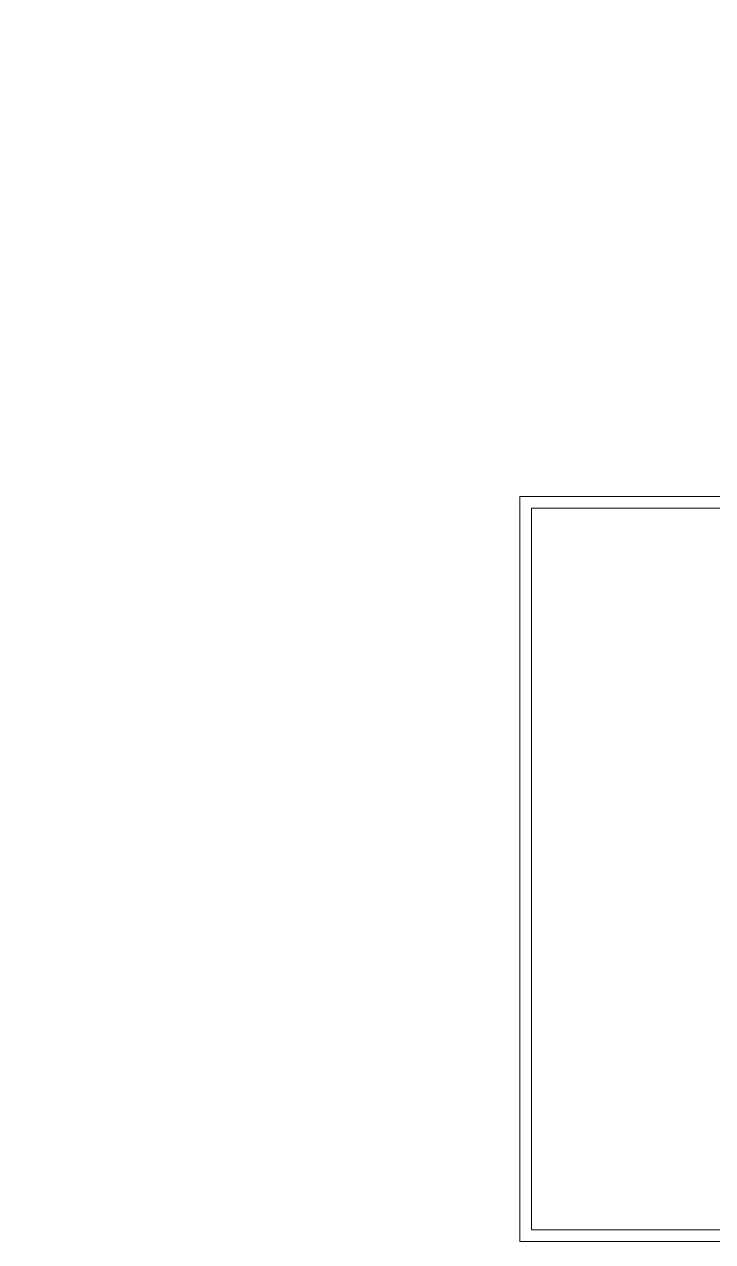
# Model space of a CAD drawing. Header units: millimetres. Extents: x 3429 to 24139, y -631 to 9878.
# Drawn here: x 3429 to 7593, y 2520 to 9878 of the extents above; entities that cross this region are included whole.
import ezdxf

# ---------------------------------------------------------------- set-up
doc = ezdxf.new("R2010")
doc.units = ezdxf.units.MM
doc.layers.add('Doğrama', color=140, linetype='Continuous', lineweight=15)
doc.layers.add('multid_yazi', color=10, linetype='Continuous', lineweight=13)

msp = doc.modelspace()

# ---------------------------------------------------------------- hatches: boundary and pattern name
at = {"layer": 'Doğrama'}
h = msp.add_hatch(dxfattribs=at)
h.set_pattern_fill('NET', color=256, scale=0.3, angle=315)
h.set_pattern_definition([(315, (11410.626, -4073.6613), (0.67351921, 0.67351921), []), (45, (11410.626, -4073.6613), (-0.67351921, 0.67351921), [])])
edge = h.paths.add_edge_path()
edge.add_arc((4788.638, 9878.663), 0.259, 989.7888396, 991.0001838)
edge.add_line((4788.642, 9878.404), (4788.642, 9878.474))
edge.add_line((4788.642, 9878.474), (4788.468, 9878.474))
edge.add_arc((4788.468, 9878.454), 0.02, 810, 900)
edge.add_line((4788.448, 9878.454), (4788.448, 9878.284))
edge.add_arc((4788.428, 9878.284), 0.02, 990, 1080, ccw=False)
edge.add_line((4788.428, 9878.264), (4788.338, 9878.264))
edge.add_line((4788.338, 9878.264), (4788.338, 9878.289))
edge.add_arc((4788.318, 9878.289), 0.02, 1080, 1222.4069715)
edge.add_line((4788.302, 9878.301), (4788.283, 9878.21))
edge.add_arc((4788.378, 9878.179), 0.1, 882.1082192, 900)
edge.add_line((4788.278, 9878.179), (4788.278, 9878.078))
edge.add_arc((4788.378, 9878.078), 0.1, 900, 917.8917808)
edge.add_line((4788.283, 9878.047), (4788.302, 9877.956))
edge.add_arc((4788.318, 9877.969), 0.02, 937.5930285, 1080)
edge.add_line((4788.338, 9877.969), (4788.338, 9877.994))
edge.add_line((4788.338, 9877.994), (4788.428, 9877.994))
edge.add_arc((4788.428, 9877.974), 0.02, 1080, 1170, ccw=False)
edge.add_line((4788.448, 9877.974), (4788.448, 9877.804))
edge.add_arc((4788.468, 9877.804), 0.02, 900, 990)
edge.add_arc((4788.468, 9877.834), 0.05, 990, 1080)
edge.add_line((4788.518, 9877.834), (4788.518, 9877.995))
edge.add_arc((4788.468, 9877.995), 0.05, 1080, 1124.3802251)
edge.add_arc((4788.518, 9878.044), 0.0201, 902.1460121, 944.4413827, ccw=False)
edge.add_line((4788.498, 9878.043), (4788.498, 9878.154))
edge.add_arc((4788.519, 9878.154), 0.0201, 855.6405713, 900, ccw=False)
edge.add_arc((4788.468, 9878.203), 0.05, 1035.8583004, 1080)
edge.add_line((4788.518, 9878.203), (4788.518, 9878.404))
edge.add_line((4788.518, 9878.404), (4788.637, 9878.404))
edge = h.paths.add_edge_path(flags=16)
edge.add_arc((4788.418, 9878.074), 0.02, 990, 1080, ccw=False)
edge.add_line((4788.418, 9878.054), (4788.358, 9878.054))
edge.add_arc((4788.358, 9878.074), 0.02, 900, 990, ccw=False)
edge.add_line((4788.338, 9878.074), (4788.338, 9878.184))
edge.add_arc((4788.358, 9878.184), 0.02, 810, 900, ccw=False)
edge.add_line((4788.358, 9878.204), (4788.418, 9878.204))
edge.add_arc((4788.418, 9878.184), 0.02, 1080, 1170, ccw=False)
edge.add_line((4788.438, 9878.184), (4788.438, 9878.074))
h = msp.add_hatch(dxfattribs=at)
h.set_pattern_fill('NET', color=256, scale=0.3, angle=315)
h.set_pattern_definition([(315, (13590.8815, -4042.3858), (0.67351921, 0.67351921), []), (45, (13590.8815, -4042.3858), (-0.67351921, 0.67351921), [])])
edge = h.paths.add_edge_path()
edge.add_arc((3430.027, 9300.169), 0.259, 899.7888396, 901.0001838)
edge.add_line((3429.768, 9300.164), (3429.838, 9300.164))
edge.add_line((3429.838, 9300.164), (3429.838, 9300.338))
edge.add_arc((3429.818, 9300.338), 0.02, 720, 810)
edge.add_line((3429.818, 9300.358), (3429.648, 9300.358))
edge.add_arc((3429.648, 9300.378), 0.02, 900, 990, ccw=False)
edge.add_line((3429.628, 9300.378), (3429.628, 9300.468))
edge.add_line((3429.628, 9300.468), (3429.653, 9300.468))
edge.add_arc((3429.653, 9300.488), 0.02, 990, 1132.4069715)
edge.add_line((3429.665, 9300.504), (3429.574, 9300.524))
edge.add_arc((3429.544, 9300.428), 0.1, 792.1082192, 810)
edge.add_line((3429.544, 9300.528), (3429.442, 9300.528))
edge.add_arc((3429.442, 9300.428), 0.1, 810, 827.8917808)
edge.add_line((3429.411, 9300.524), (3429.321, 9300.504))
edge.add_arc((3429.333, 9300.488), 0.02, 847.5930285, 990)
edge.add_line((3429.333, 9300.468), (3429.358, 9300.468))
edge.add_line((3429.358, 9300.468), (3429.358, 9300.378))
edge.add_arc((3429.338, 9300.378), 0.02, 990, 1080, ccw=False)
edge.add_line((3429.338, 9300.358), (3429.168, 9300.358))
edge.add_arc((3429.168, 9300.338), 0.02, 810, 900)
edge.add_arc((3429.198, 9300.338), 0.05, 900, 990)
edge.add_line((3429.198, 9300.288), (3429.359, 9300.288))
edge.add_arc((3429.359, 9300.338), 0.05, 990, 1034.3802251)
edge.add_arc((3429.408, 9300.288), 0.0201, 812.1460121, 854.4413827, ccw=False)
edge.add_line((3429.407, 9300.308), (3429.518, 9300.308))
edge.add_arc((3429.518, 9300.288), 0.0201, 765.6405713, 810, ccw=False)
edge.add_arc((3429.567, 9300.338), 0.05, 945.8583004, 990)
edge.add_line((3429.567, 9300.288), (3429.768, 9300.288))
edge.add_line((3429.768, 9300.288), (3429.768, 9300.169))
edge = h.paths.add_edge_path(flags=16)
edge.add_arc((3429.438, 9300.388), 0.02, 900, 990, ccw=False)
edge.add_line((3429.418, 9300.388), (3429.418, 9300.448))
edge.add_arc((3429.438, 9300.448), 0.02, 810, 900, ccw=False)
edge.add_line((3429.438, 9300.468), (3429.548, 9300.468))
edge.add_arc((3429.548, 9300.448), 0.02, 720, 810, ccw=False)
edge.add_line((3429.568, 9300.448), (3429.568, 9300.388))
edge.add_arc((3429.548, 9300.388), 0.02, 990, 1080, ccw=False)
edge.add_line((3429.548, 9300.368), (3429.438, 9300.368))

# ---------------------------------------------------------------- linework, layer by layer
at = {"layer": 'multid_yazi'}
for points in [[(6426.519, 7024.421), (12821.573, 7024.421), (12821.573, 2520.456), (6426.519, 2520.456)], [(6497.292, 6953.647), (11830.739, 6953.647), (11830.739, 2591.23), (6497.292, 2591.23)]]:
    msp.add_lwpolyline(points, close=True, dxfattribs=at)

doc.saveas('drawing.dxf')
